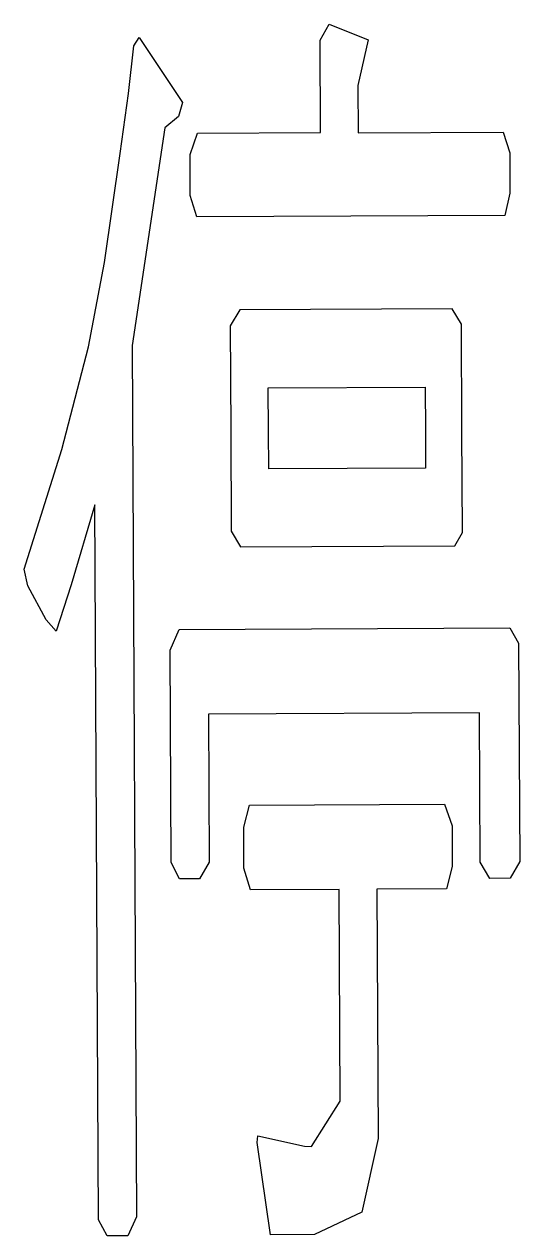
# Model space of a CAD drawing. Header units: metres. Extents: x 2878.13 to 2879.13, y 1511.48 to 1513.93.
import ezdxf

# ---------------------------------------------------------------- set-up
doc = ezdxf.new("R2010")
doc.units = ezdxf.units.M
doc.layers.add('0-標線W', color=7, linetype='Continuous')

msp = doc.modelspace()

# ---------------------------------------------------------------- linework, layer by layer
at = {"layer": '0-標線W', "ltscale": 10}
for points in [[(2878.4769, 1513.7141), (2878.726, 1513.7154), (2878.7251, 1513.9024), (2878.7434, 1513.9346), (2878.8224, 1513.9027), (2878.8013, 1513.8106), (2878.8018, 1513.7145), (2879.0953, 1513.716), (2879.1087, 1513.6742), (2879.1091, 1513.5927), (2879.099, 1513.5476), (2878.4757, 1513.5445), (2878.4621, 1513.5883), (2878.4617, 1513.6707), (2878.4769, 1513.7141)], [(2878.3585, 1513.9078), (2878.4462, 1513.776), (2878.4386, 1513.7477), (2878.4106, 1513.7248), (2878.3447, 1513.2843), (2878.3537, 1511.5214), (2878.3355, 1511.483), (2878.2937, 1511.4828), (2878.2765, 1511.5151), (2878.2692, 1512.9619), (2878.2213, 1512.8004), (2878.1907, 1512.7062), (2878.1705, 1512.729), (2878.1336, 1512.7981), (2878.1261, 1512.8319), (2878.2021, 1513.0738), (2878.2562, 1513.2814), (2878.2884, 1513.4526), (2878.3203, 1513.673), (2878.3369, 1513.7946), (2878.3477, 1513.8911), (2878.3585, 1513.9078)], [(2878.4235, 1512.238), (2878.4213, 1512.6677), (2878.4396, 1512.7096), (2879.1087, 1512.7131), (2879.1269, 1512.682), (2879.1291, 1512.2402), (2879.1097, 1512.2062), (2879.0683, 1512.2059), (2879.0492, 1512.2386), (2879.0477, 1512.5411), (2878.4989, 1512.5383), (2878.5004, 1512.2392), (2878.4812, 1512.2054), (2878.4404, 1512.2052), (2878.4235, 1512.238)], [(2878.5818, 1512.3543), (2878.9766, 1512.3564), (2878.9922, 1512.3127), (2878.9926, 1512.2299), (2878.9807, 1512.1849), (2878.84, 1512.1842), (2878.8426, 1511.68), (2878.8095, 1511.5303), (2878.7136, 1511.4855), (2878.6248, 1511.485), (2878.5977, 1511.6715), (2878.5988, 1511.6851), (2878.6937, 1511.6639), (2878.7076, 1511.6637), (2878.7657, 1511.755), (2878.7635, 1512.1838), (2878.5842, 1512.1829), (2878.5707, 1512.2268), (2878.5703, 1512.3098), (2878.5818, 1512.3543)]]:
    msp.add_lwpolyline(points, dxfattribs=at)
for points in [[(2878.5441, 1513.1115), (2878.5452, 1512.9088), (2878.5638, 1512.8769), (2878.9976, 1512.8791), (2879.013, 1512.9061), (2879.012, 1513.1119), (2879.0109, 1513.3276), (2878.9926, 1513.3589), (2878.5628, 1513.3567), (2878.543, 1513.3241)], [(2878.9383, 1513.1118), (2878.9386, 1513.0365), (2878.621, 1513.0348), (2878.6206, 1513.1115), (2878.6202, 1513.1986), (2878.9378, 1513.2002)]]:
    msp.add_lwpolyline(points, close=True, dxfattribs=at)

doc.saveas('drawing.dxf')
